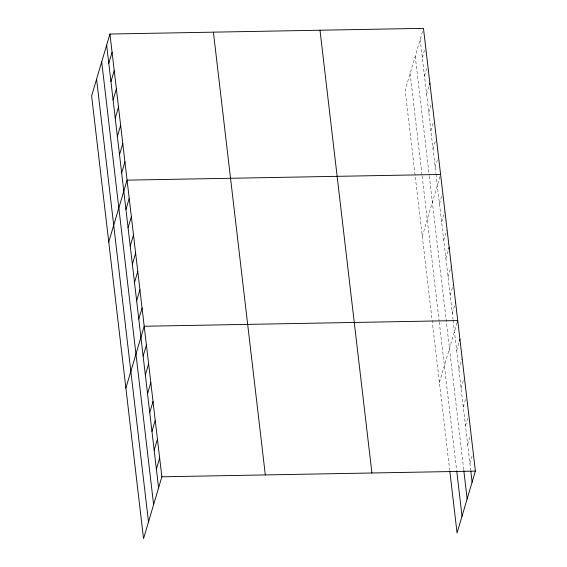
<?xml version="1.0" encoding="UTF-8"?>
<svg xmlns="http://www.w3.org/2000/svg" width="567" height="567" viewBox="0 0 567 567"><rect width="100%" height="100%" fill="white"/><g stroke="black" fill="none" stroke-linecap="round" stroke-linejoin="round"><path stroke-width="0.43" stroke-dasharray="2.83 2.13" d="M422.528 31.511L405.143 90.203L449.737 470.525M422.33 57.678L424.669 49.776M424.47 75.943L426.816 68.04M426.611 94.207L428.957 86.304M428.758 112.464L431.097 104.569M430.899 130.729L433.238 122.833M433.039 148.993L435.378 141.091M435.18 167.258L437.518 159.355M422.273 236.319L440.368 175.253M439.46 203.787L442.508 193.517M441.601 222.051L444.648 211.782M443.748 240.316L446.789 230.046M445.889 258.58L448.695 249.097M448.029 276.845L451.07 266.575M450.17 295.109L453.21 284.832M452.31 313.374L455.592 302.31M439.411 382.427L457.264 322.155M456.662 350.456L459.468 340.973M458.866 369.273L461.907 358.996M461.07 388.09L463.416 380.188M463.282 406.908L465.62 399.005M465.486 425.725L467.825 417.822M467.69 444.542L470.029 436.64M469.901 463.359L472.24 455.457M420.19 39.414L435.895 173.346M435.995 174.218L453.026 319.462M453.125 320.327L470.702 470.199M415.221 56.176L429.198 175.323M429.297 176.195L463.728 469.852M410.111 73.441L422.039 175.196M422.146 176.068L439.17 321.312M439.276 322.184L456.605 470.015"/><path stroke-width="0.85" d="M109.941 34.034L91.62 95.887L143.536 538.65L161.857 476.797L109.941 34.034L423.464 28.35L475.38 471.113L457.059 532.966L449.837 471.383M108.807 63.362L112.082 52.299M110.948 81.62L114.222 70.563M113.088 99.884L116.363 88.828M115.229 118.149L118.51 107.092M117.369 136.413L120.651 125.35M119.517 154.678L122.791 143.614M121.657 172.942L124.931 161.879M108.751 241.996L127.072 180.143L440.602 174.459M125.938 209.471L129.212 198.407M128.078 227.736L131.353 216.672M130.219 246L133.5 234.936M132.359 264.265L135.641 253.201M134.507 282.529L137.781 271.465M136.647 300.793L139.921 289.73M138.787 319.051L142.062 307.994M125.881 388.112L144.202 326.259L457.732 320.575L457.264 322.155M143.132 356.133L146.414 345.076M145.343 374.95L148.618 363.894M147.548 393.767L150.822 382.711M149.752 412.585L153.033 401.528M151.963 431.402L155.238 420.345M154.167 450.226L157.442 439.163M156.372 469.044L159.646 457.98M429.425 84.724L429.892 83.143M448.695 249.097L449.163 247.517M459.468 340.973L459.936 339.392M161.857 476.797L475.38 471.113M470.801 471.057L472.105 482.177M463.827 470.709L467.137 498.939M456.711 470.872L462.027 516.204M320.001 30.228L371.917 472.991M213.405 32.156L265.321 474.919M106.667 45.098L158.576 487.861M101.699 61.86L153.614 504.616M96.581 79.125L148.497 521.888"/></g></svg>
